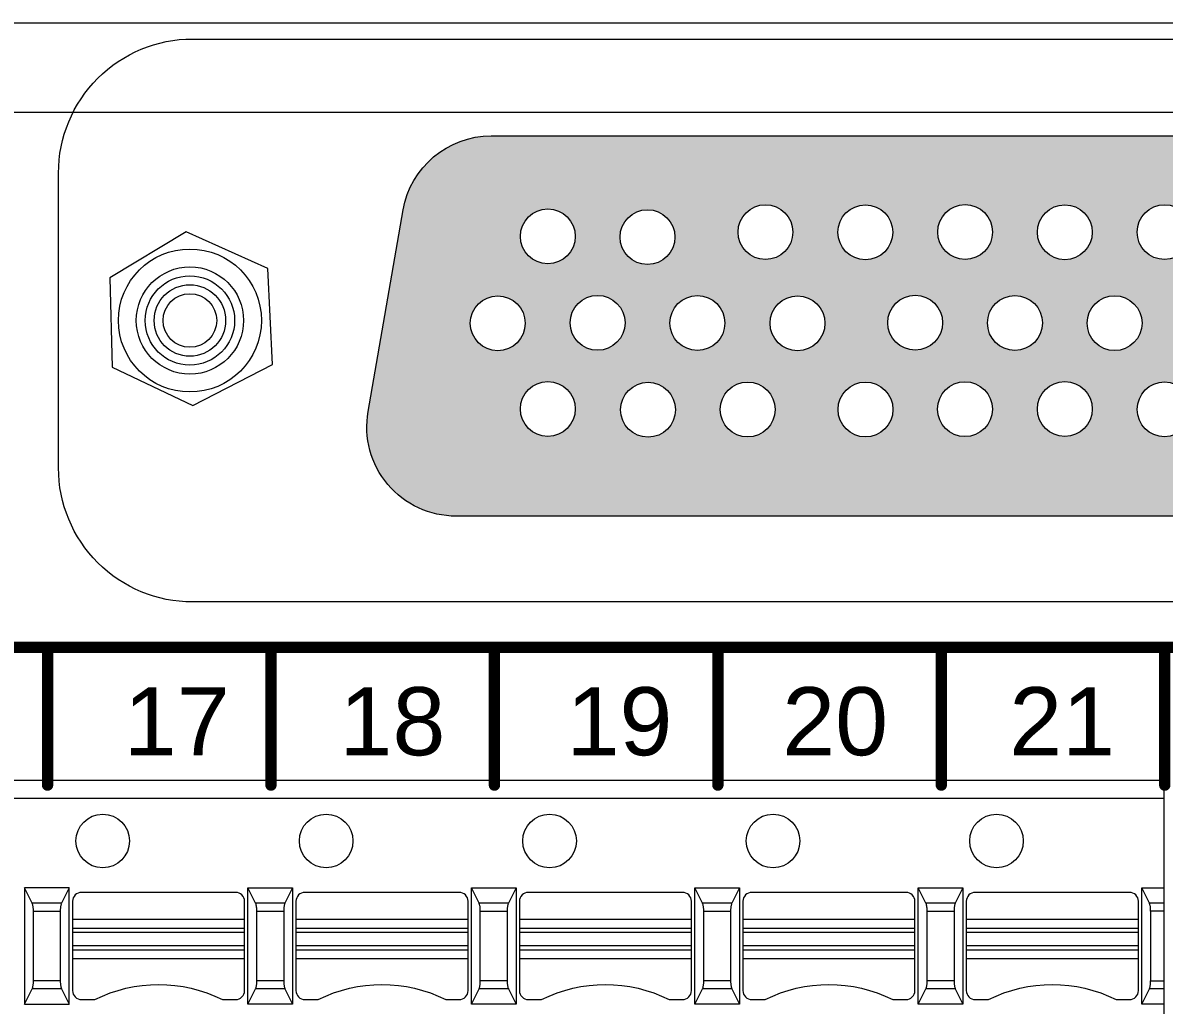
# Model space of a CAD drawing. Header units: millimetres. Extents: x 485.8 to 560.8, y 382.8 to 430.9.
# Drawn here: x 502.83 to 528.37, y 407.37 to 429.35 of the extents above; entities that cross this region are included whole.
import ezdxf

# ---------------------------------------------------------------- set-up
doc = ezdxf.new("R2010")
doc.units = ezdxf.units.MM
doc.linetypes.add('Dashed', pattern=[2, 1, -1])
for name, color, linetype, lineweight in [('AM_0', 7, 'Continuous', 50), ('AM_4', 3, 'Continuous', 25), ('AM_9', 6, 'Dashed', 25)]:
    doc.layers.add(name, color=color, linetype=linetype, lineweight=lineweight)
doc.layers.add('TOPOVERLAY', color=2, linetype='Continuous')
doc.styles.get("Standard").update_dxf_attribs({"font": 'arial.ttf'})

msp = doc.modelspace()

# ---------------------------------------------------------------- hatches: boundary and pattern name
at = {"lineweight": 5}
h = msp.add_hatch(color=256, dxfattribs=at)
h.dxf.hatch_style = 1
h.set_gradient(color1=(51, 51, 51), color2=(0, 0, 0), one_color=1)
edge = h.paths.add_edge_path()
edge.add_line((513.311, 426.822), (532.924, 426.822))
edge.add_arc((532.924, 424.822), 2, 12.1473, 90, ccw=False)
edge.add_line((534.88, 425.242), (535.851, 420.73))
edge.add_arc((533.895, 420.31), 2, -90, 12.1473, ccw=False)
edge.add_line((533.895, 418.31), (512.528, 418.31))
edge.add_arc((512.528, 420.31), 2, 170.1546, 270, ccw=False)
edge.add_line((510.558, 420.652), (511.341, 425.163))
edge.add_arc((513.311, 424.822), 2, 90, 170.1546, ccw=False)
edge = h.paths.add_edge_path(flags=16)
edge.add_arc((530.609, 424.67), 0.614, 0, 360)
edge = h.paths.add_edge_path(flags=16)
edge.add_arc((528.379, 424.668), 0.614, 0, 360)
edge = h.paths.add_edge_path(flags=16)
edge.add_arc((526.148, 424.665), 0.614, 0, 360)
edge = h.paths.add_edge_path(flags=16)
edge.add_arc((523.916, 424.67), 0.614, 0, 360)
edge = h.paths.add_edge_path(flags=16)
edge.add_arc((521.684, 424.664), 0.614, 0, 360)
edge = h.paths.add_edge_path(flags=16)
edge.add_arc((519.448, 424.668), 0.614, 0, 360)
edge = h.paths.add_edge_path(flags=16)
edge.add_arc((516.809, 424.556), 0.614, 0, 360)
edge = h.paths.add_edge_path(flags=16)
edge.add_arc((514.578, 424.573), 0.614, 0, 360)
edge = h.paths.add_edge_path(flags=16)
edge.add_arc((531.729, 422.637), 0.614, 0, 360)
edge = h.paths.add_edge_path(flags=16)
edge.add_arc((529.495, 422.64), 0.614, 0, 360)
edge = h.paths.add_edge_path(flags=16)
edge.add_arc((527.261, 422.631), 0.614, 0, 360)
edge = h.paths.add_edge_path(flags=16)
edge.add_arc((525.031, 422.634), 0.614, 0, 360)
edge = h.paths.add_edge_path(flags=16)
edge.add_arc((522.799, 422.641), 0.614, 0, 360)
edge = h.paths.add_edge_path(flags=16)
edge.add_arc((520.166, 422.627), 0.614, 0, 360)
edge = h.paths.add_edge_path(flags=16)
edge.add_arc((517.925, 422.633), 0.614, 0, 360)
edge = h.paths.add_edge_path(flags=16)
edge.add_arc((515.692, 422.638), 0.614, 0, 360)
edge = h.paths.add_edge_path(flags=16)
edge.add_arc((532.842, 420.71), 0.614, 0, 360)
edge = h.paths.add_edge_path(flags=16)
edge.add_arc((530.609, 420.711), 0.614, 0, 360)
edge = h.paths.add_edge_path(flags=16)
edge.add_arc((528.381, 420.701), 0.614, 0, 360)
edge = h.paths.add_edge_path(flags=16)
edge.add_arc((526.148, 420.709), 0.614, 0, 360)
edge = h.paths.add_edge_path(flags=16)
edge.add_arc((523.913, 420.705), 0.614, 0, 360)
edge = h.paths.add_edge_path(flags=16)
edge.add_arc((521.686, 420.698), 0.614, 0, 360)
edge = h.paths.add_edge_path(flags=16)
edge.add_arc((519.05, 420.698), 0.614, 0, 360)
edge = h.paths.add_edge_path(flags=16)
edge.add_arc((516.821, 420.692), 0.614, 0, 360)
edge = h.paths.add_edge_path(flags=16)
edge.add_arc((514.579, 420.71), 0.614, 0, 360)
edge = h.paths.add_edge_path(flags=16)
edge.add_arc((513.458, 422.627), 0.614, 0, 360)

# ---------------------------------------------------------------- linework, layer by layer
at = {"color": 0, "lineweight": 5}
for p, q in [((491.288, 429.352), (555.288, 429.352)), ((487.288, 427.352), (559.288, 427.352))]:
    msp.add_line(p, q, dxfattribs=at)
for points in [[(506.629, 428.99), (539.829, 428.99, -0.414214), (542.829, 425.99), (542.829, 419.39, -0.414214), (539.829, 416.39), (506.629, 416.39, -0.414214), (503.629, 419.39), (503.629, 425.99, -0.414214)], [(513.311, 426.822), (532.924, 426.822, -0.353395), (534.88, 425.242), (535.851, 420.73, -0.477765), (533.895, 418.31), (512.528, 418.31, -0.465486), (510.558, 420.652), (511.341, 425.163, -0.364735)]]:
    msp.add_lwpolyline(points, format="xyb", close=True, dxfattribs=at)
msp.add_lwpolyline([(506.489, 424.674), (504.774, 423.644), (504.83, 421.645), (506.636, 420.788), (508.415, 421.702), (508.315, 423.856)], close=True, dxfattribs=at)
for centre, radius in [((519.448, 424.668), 0.614), ((521.684, 424.664), 0.614), ((523.916, 424.67), 0.614), ((526.148, 424.665), 0.614), ((528.379, 424.668), 0.614), ((514.578, 424.573), 0.614), ((516.809, 424.556), 0.614), ((506.569, 422.69), 1.6), ((506.569, 422.69), 1.2), ((506.569, 422.69), 1), ((506.569, 422.69), 0.8), ((506.569, 422.69), 0.6), ((513.458, 422.627), 0.614), ((515.692, 422.638), 0.614), ((517.925, 422.633), 0.614), ((520.166, 422.627), 0.614), ((522.799, 422.641), 0.614), ((525.031, 422.634), 0.614), ((527.261, 422.631), 0.614), ((514.579, 420.71), 0.614), ((516.821, 420.692), 0.614), ((519.05, 420.698), 0.614), ((521.686, 420.698), 0.614), ((523.913, 420.705), 0.614), ((526.148, 420.709), 0.614), ((528.381, 420.701), 0.614)]:
    msp.add_circle(centre, radius, dxfattribs=at)
at = {"layer": 'AM_0', "color": 0, "lineweight": 5, "ltscale": 0.228814}
for p, q in [((503.04, 409.648), (502.868, 409.991)), ((503.868, 409.991), (503.696, 409.648)), ((508.04, 409.648), (507.868, 409.991)), ((508.868, 409.991), (508.696, 409.648)), ((513.04, 409.648), (512.868, 409.991)), ((513.868, 409.991), (513.696, 409.648)), ((518.04, 409.648), (517.868, 409.991)), ((523.04, 409.648), (522.868, 409.991)), ((523.868, 409.991), (523.696, 409.648)), ((528.04, 409.648), (527.868, 409.991)), ((507.793, 408.991), (503.943, 408.991)), ((512.793, 408.991), (508.943, 408.991)), ((517.793, 408.991), (513.943, 408.991)), ((522.793, 408.991), (518.943, 408.991)), ((527.793, 408.991), (523.943, 408.991)), ((507.793, 408.691), (503.943, 408.691)), ((512.793, 408.691), (508.943, 408.691)), ((517.793, 408.691), (513.943, 408.691)), ((522.793, 408.691), (518.943, 408.691)), ((527.793, 408.691), (523.943, 408.691)), ((502.868, 407.391), (503.04, 407.735)), ((503.696, 407.735), (503.868, 407.391)), ((507.868, 407.391), (508.04, 407.735)), ((508.696, 407.735), (508.868, 407.391)), ((512.868, 407.391), (513.04, 407.735)), ((513.696, 407.735), (513.868, 407.391)), ((517.868, 407.391), (518.04, 407.735)), ((518.696, 407.735), (518.868, 407.391)), ((522.868, 407.391), (523.04, 407.735)), ((523.696, 407.735), (523.868, 407.391)), ((527.868, 407.391), (528.04, 407.735))]:
    msp.add_line(p, q, dxfattribs=at)
msp.add_lwpolyline([(528.368, 402.091), (528.368, 412.391), (488.368, 412.391), (488.368, 402.091, 0.414214)], format="xyb", dxfattribs=at)
for points in [[(503.868, 407.391), (503.868, 409.991), (502.868, 409.991), (502.868, 407.391)], [(508.868, 407.391), (507.868, 407.391), (507.868, 409.991), (508.868, 409.991)], [(513.868, 407.391), (512.868, 407.391), (512.868, 409.991), (513.868, 409.991)], [(518.868, 407.391), (517.868, 407.391), (517.868, 409.991), (518.868, 409.991)], [(523.868, 407.391), (522.868, 407.391), (522.868, 409.991), (523.868, 409.991)]]:
    msp.add_lwpolyline(points, close=True, dxfattribs=at)
for points in [[(518.868, 409.991), (518.696, 409.648), (518.692, 409.639), (518.688, 409.629), (518.685, 409.617), (518.682, 409.605), (518.679, 409.591), (518.676, 409.577), (518.674, 409.562), (518.672, 409.546), (518.67, 409.529), (518.669, 409.512), (518.668, 409.495), (518.668, 409.478), (518.668, 409.471)], [(528.368, 407.391), (527.868, 407.391), (527.868, 409.991), (528.368, 409.991)], [(503.068, 409.471), (503.068, 409.489), (503.067, 409.506), (503.066, 409.523), (503.065, 409.539), (503.063, 409.556), (503.061, 409.571), (503.058, 409.586), (503.055, 409.6), (503.052, 409.613), (503.049, 409.624), (503.045, 409.635), (503.041, 409.644), (503.04, 409.648)], [(503.696, 409.648), (503.692, 409.639), (503.688, 409.629), (503.685, 409.617), (503.682, 409.605), (503.679, 409.591), (503.676, 409.577), (503.674, 409.562), (503.672, 409.546), (503.67, 409.529), (503.669, 409.512), (503.668, 409.495), (503.668, 409.478), (503.668, 409.471)], [(508.068, 409.471), (508.068, 409.489), (508.067, 409.506), (508.066, 409.523), (508.065, 409.539), (508.063, 409.556), (508.061, 409.571), (508.058, 409.586), (508.055, 409.6), (508.052, 409.613), (508.049, 409.624), (508.045, 409.635), (508.041, 409.644), (508.04, 409.648)], [(508.696, 409.648), (508.692, 409.639), (508.688, 409.629), (508.685, 409.617), (508.682, 409.605), (508.679, 409.591), (508.676, 409.577), (508.674, 409.562), (508.672, 409.546), (508.67, 409.529), (508.669, 409.512), (508.668, 409.495), (508.668, 409.478), (508.668, 409.471)], [(513.068, 409.471), (513.068, 409.489), (513.067, 409.506), (513.066, 409.523), (513.065, 409.539), (513.063, 409.556), (513.061, 409.571), (513.058, 409.586), (513.055, 409.6), (513.052, 409.613), (513.049, 409.624), (513.045, 409.635), (513.041, 409.644), (513.04, 409.648)], [(513.696, 409.648), (513.692, 409.639), (513.688, 409.629), (513.685, 409.617), (513.682, 409.605), (513.679, 409.591), (513.676, 409.577), (513.674, 409.562), (513.672, 409.546), (513.67, 409.529), (513.669, 409.512), (513.668, 409.495), (513.668, 409.478), (513.668, 409.471)], [(518.068, 409.471), (518.068, 409.489), (518.067, 409.506), (518.066, 409.523), (518.065, 409.539), (518.063, 409.556), (518.061, 409.571), (518.058, 409.586), (518.055, 409.6), (518.052, 409.613), (518.049, 409.624), (518.045, 409.635), (518.041, 409.644), (518.04, 409.648)], [(523.068, 409.471), (523.068, 409.489), (523.067, 409.506), (523.066, 409.523), (523.065, 409.539), (523.063, 409.556), (523.061, 409.571), (523.058, 409.586), (523.055, 409.6), (523.052, 409.613), (523.049, 409.624), (523.045, 409.635), (523.041, 409.644), (523.04, 409.648)], [(523.696, 409.648), (523.692, 409.639), (523.688, 409.629), (523.685, 409.617), (523.682, 409.605), (523.679, 409.591), (523.676, 409.577), (523.674, 409.562), (523.672, 409.546), (523.67, 409.529), (523.669, 409.512), (523.668, 409.495), (523.668, 409.478), (523.668, 409.471)], [(528.068, 409.471), (528.068, 409.489), (528.067, 409.506), (528.066, 409.523), (528.065, 409.539), (528.063, 409.556), (528.061, 409.571), (528.058, 409.586), (528.055, 409.6), (528.052, 409.613), (528.049, 409.624), (528.045, 409.635), (528.041, 409.644), (528.04, 409.648)], [(528.368, 409.471), (528.068, 409.471), (528.068, 407.911), (528.368, 407.911)], [(503.04, 407.735), (503.044, 407.743), (503.047, 407.754), (503.051, 407.765), (503.054, 407.777), (503.057, 407.791), (503.06, 407.805), (503.062, 407.821), (503.064, 407.836), (503.066, 407.853), (503.067, 407.87), (503.067, 407.887), (503.068, 407.904), (503.068, 407.911)], [(503.668, 407.911), (503.668, 407.894), (503.669, 407.876), (503.67, 407.859), (503.671, 407.843), (503.673, 407.827), (503.675, 407.811), (503.678, 407.796), (503.68, 407.783), (503.683, 407.77), (503.687, 407.758), (503.691, 407.747), (503.695, 407.738), (503.696, 407.735)], [(508.04, 407.735), (508.044, 407.743), (508.047, 407.754), (508.051, 407.765), (508.054, 407.777), (508.057, 407.791), (508.06, 407.805), (508.062, 407.821), (508.064, 407.836), (508.066, 407.853), (508.067, 407.87), (508.067, 407.887), (508.068, 407.904), (508.068, 407.911)], [(508.668, 407.911), (508.668, 407.894), (508.669, 407.876), (508.67, 407.859), (508.671, 407.843), (508.673, 407.827), (508.675, 407.811), (508.678, 407.796), (508.68, 407.783), (508.683, 407.77), (508.687, 407.758), (508.691, 407.747), (508.695, 407.738), (508.696, 407.735)], [(513.04, 407.735), (513.044, 407.743), (513.047, 407.754), (513.051, 407.765), (513.054, 407.777), (513.057, 407.791), (513.06, 407.805), (513.062, 407.821), (513.064, 407.836), (513.066, 407.853), (513.067, 407.87), (513.067, 407.887), (513.068, 407.904), (513.068, 407.911)], [(513.668, 407.911), (513.668, 407.894), (513.669, 407.876), (513.67, 407.859), (513.671, 407.843), (513.673, 407.827), (513.675, 407.811), (513.678, 407.796), (513.68, 407.783), (513.683, 407.77), (513.687, 407.758), (513.691, 407.747), (513.695, 407.738), (513.696, 407.735)], [(518.04, 407.735), (518.044, 407.743), (518.047, 407.754), (518.051, 407.765), (518.054, 407.777), (518.057, 407.791), (518.06, 407.805), (518.062, 407.821), (518.064, 407.836), (518.066, 407.853), (518.067, 407.87), (518.067, 407.887), (518.068, 407.904), (518.068, 407.911)], [(518.668, 407.911), (518.668, 407.894), (518.669, 407.876), (518.67, 407.859), (518.671, 407.843), (518.673, 407.827), (518.675, 407.811), (518.678, 407.796), (518.68, 407.783), (518.683, 407.77), (518.687, 407.758), (518.691, 407.747), (518.695, 407.738), (518.696, 407.735)], [(523.04, 407.735), (523.044, 407.743), (523.047, 407.754), (523.051, 407.765), (523.054, 407.777), (523.057, 407.791), (523.06, 407.805), (523.062, 407.821), (523.064, 407.836), (523.066, 407.853), (523.067, 407.87), (523.067, 407.887), (523.068, 407.904), (523.068, 407.911)], [(523.668, 407.911), (523.668, 407.894), (523.669, 407.876), (523.67, 407.859), (523.671, 407.843), (523.673, 407.827), (523.675, 407.811), (523.678, 407.796), (523.68, 407.783), (523.683, 407.77), (523.687, 407.758), (523.691, 407.747), (523.695, 407.738), (523.696, 407.735)], [(528.04, 407.735), (528.044, 407.743), (528.047, 407.754), (528.051, 407.765), (528.054, 407.777), (528.057, 407.791), (528.06, 407.805), (528.062, 407.821), (528.064, 407.836), (528.066, 407.853), (528.067, 407.87), (528.067, 407.887), (528.068, 407.904), (528.068, 407.911)]]:
    msp.add_lwpolyline(points, dxfattribs=at)
for points in [[(504.143, 407.491), (504.44, 407.491, -0.236433), (507.295, 407.491), (507.593, 407.491, 0.414214), (507.793, 407.691), (507.793, 409.691, 0.414214), (507.593, 409.891), (504.143, 409.891, 0.414214), (503.943, 409.691), (503.943, 407.691, 0.414214)], [(512.593, 409.891), (509.143, 409.891, 0.414214), (508.943, 409.691), (508.943, 407.691, 0.414214), (509.143, 407.491), (509.44, 407.491, -0.236433), (512.295, 407.491), (512.593, 407.491, 0.414214), (512.793, 407.691), (512.793, 409.691, 0.414214)], [(513.943, 409.691), (513.943, 407.691, 0.414214), (514.143, 407.491), (514.44, 407.491, -0.236433), (517.295, 407.491), (517.593, 407.491, 0.414214), (517.793, 407.691), (517.793, 409.691, 0.414214), (517.593, 409.891), (514.143, 409.891, 0.414214)], [(522.593, 409.891), (519.143, 409.891, 0.414214), (518.943, 409.691), (518.943, 407.691, 0.414214), (519.143, 407.491), (519.44, 407.491, -0.236433), (522.295, 407.491), (522.593, 407.491, 0.414214), (522.793, 407.691), (522.793, 409.691, 0.414214)], [(524.143, 407.491), (524.44, 407.491, -0.236433), (527.295, 407.491), (527.593, 407.491, 0.414214), (527.793, 407.691), (527.793, 409.691, 0.414214), (527.593, 409.891), (524.143, 409.891, 0.414214), (523.943, 409.691), (523.943, 407.691, 0.414214)]]:
    msp.add_lwpolyline(points, format="xyb", close=True, dxfattribs=at)
for centre in [(504.618, 411.041), (509.618, 411.041), (514.618, 411.041), (519.618, 411.041), (524.618, 411.041)]:
    msp.add_circle(centre, 0.6, dxfattribs=at)
at = {"layer": 'AM_4', "color": 0, "lineweight": 5, "ltscale": 0.228814}
for p, q in [((503.696, 409.648), (503.04, 409.648)), ((508.696, 409.648), (508.04, 409.648)), ((513.696, 409.648), (513.04, 409.648)), ((518.696, 409.648), (518.04, 409.648)), ((523.696, 409.648), (523.04, 409.648)), ((528.368, 409.648), (528.04, 409.648)), ((507.793, 409.282), (503.943, 409.282)), ((512.793, 409.282), (508.943, 409.282)), ((517.793, 409.282), (513.943, 409.282)), ((522.793, 409.282), (518.943, 409.282)), ((527.793, 409.282), (523.943, 409.282)), ((507.793, 409.085), (503.943, 409.085)), ((512.793, 409.085), (508.943, 409.085)), ((517.793, 409.085), (513.943, 409.085)), ((522.793, 409.085), (518.943, 409.085)), ((527.793, 409.085), (523.943, 409.085)), ((507.793, 408.597), (503.943, 408.597)), ((507.793, 408.4), (503.943, 408.4)), ((512.793, 408.597), (508.943, 408.597)), ((512.793, 408.4), (508.943, 408.4)), ((517.793, 408.597), (513.943, 408.597)), ((517.793, 408.4), (513.943, 408.4)), ((522.793, 408.597), (518.943, 408.597)), ((522.793, 408.4), (518.943, 408.4)), ((527.793, 408.597), (523.943, 408.597)), ((527.793, 408.4), (523.943, 408.4)), ((503.696, 407.735), (503.04, 407.735)), ((508.696, 407.735), (508.04, 407.735)), ((513.696, 407.735), (513.04, 407.735)), ((518.696, 407.735), (518.04, 407.735)), ((523.696, 407.735), (523.04, 407.735)), ((528.368, 407.735), (528.04, 407.735))]:
    msp.add_line(p, q, dxfattribs=at)
for points in [[(503.668, 407.911), (503.068, 407.911), (503.068, 409.471), (503.668, 409.471)], [(508.668, 407.911), (508.068, 407.911), (508.068, 409.471), (508.668, 409.471)], [(513.668, 407.911), (513.068, 407.911), (513.068, 409.471), (513.668, 409.471)], [(518.668, 407.911), (518.068, 407.911), (518.068, 409.471), (518.668, 409.471)], [(523.668, 407.911), (523.068, 407.911), (523.068, 409.471), (523.668, 409.471)]]:
    msp.add_lwpolyline(points, close=True, dxfattribs=at)
at = {"layer": 'AM_9', "color": 0, "linetype": 'Continuous', "lineweight": 5, "ltscale": 0.228814}
msp.add_line((528.368, 411.991), (488.368, 411.991), dxfattribs=at)
at = {"layer": 'TOPOVERLAY', "color": 0, "lineweight": 5, "const_width": 0.254}
for points in [[(488.368, 415.374), (558.273, 415.374)], [(503.384, 412.291), (503.384, 415.374)], [(508.384, 412.291), (508.384, 415.374)], [(513.384, 412.291), (513.384, 415.374)], [(518.384, 412.291), (518.384, 415.374)], [(523.384, 412.291), (523.384, 415.374)], [(528.384, 412.291), (528.384, 415.374)]]:
    msp.add_lwpolyline(points, dxfattribs=at)
at = {"layer": 'TOPOVERLAY', "color": 0, "lineweight": 5, "const_width": 0.127}
for points in [[(503.32, 415.374, 1), (503.447, 415.374, 1)], [(508.32, 415.374, 1), (508.447, 415.374, 1)], [(513.32, 415.374, 1), (513.447, 415.374, 1)], [(518.32, 415.374, 1), (518.447, 415.374, 1)], [(523.32, 415.374, 1), (523.447, 415.374, 1)], [(528.32, 415.374, 1), (528.447, 415.374, 1)], [(503.32, 412.291, 1), (503.447, 412.291, 1)], [(508.32, 412.291, 1), (508.447, 412.291, 1)], [(513.32, 412.291, 1), (513.447, 412.291, 1)], [(518.32, 412.291, 1), (518.447, 412.291, 1)], [(523.32, 412.291, 1), (523.447, 412.291, 1)], [(528.32, 412.291, 1), (528.447, 412.291, 1)]]:
    msp.add_lwpolyline(points, format="xyb", close=True, dxfattribs=at)

# ---------------------------------------------------------------- texts
at = {"layer": 'TOPOVERLAY', "color": 0, "lineweight": 5}
for s, p in [('17', (505.092, 412.959)), ('18', (509.918, 412.959)), ('19', (514.998, 412.959)), ('20', (519.824, 412.959)), ('21', (524.904, 412.959))]:
    msp.add_text(s, height=1.524, dxfattribs=at).set_placement(p)

doc.saveas('drawing.dxf')
